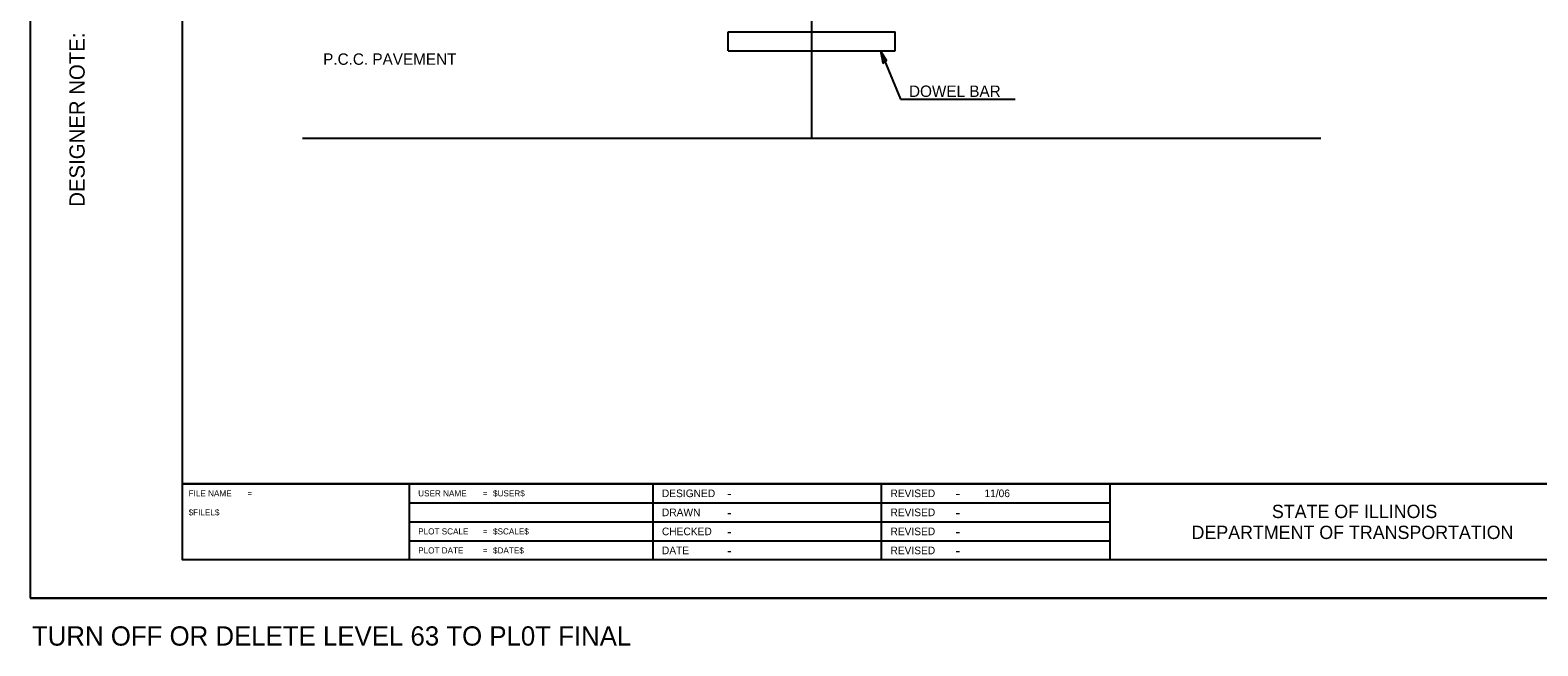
# Model space of a CAD drawing. Extents: x 101733 to 102413, y 98662 to 99115.
# Drawn here: x 101732.7 to 102128.6, y 98662.1 to 98823.9 of the extents above; entities that cross this region are included whole.
import ezdxf

# ---------------------------------------------------------------- set-up
doc = ezdxf.new("R2010")
doc.units = 0
for name, color, linetype in [('Design_PR_Roadway Notes', 7, 'Continuous'), ('Level 27', 7, 'Continuous'), ('Level 49', 7, 'Continuous'), ('Level 63', 7, 'Continuous'), ('Sheets_50 Reference Boundary', 7, 'Continuous'), ('Sheets_General Details', 7, 'Continuous'), ('Sheets_Printer Plotting Border', 7, 'Continuous'), ('Topo_EOP', 7, 'Continuous')]:
    doc.layers.add(name, color=color, linetype=linetype)

msp = doc.modelspace()

# ---------------------------------------------------------------- linework, layer by layer
at = {"layer": 'Design_PR_Roadway Notes'}
for p, q in [((101955.97, 98818.43), (101961.25, 98805.73)), ((101961.25, 98805.73), (101991.37, 98805.73))]:
    msp.add_line(p, q, dxfattribs=at)
msp.add_lwpolyline([(101956.61, 98815.1), (101957.09, 98815.59), (101957.62, 98815.92), (101956.88, 98817.01), (101955.97, 98818.43), (101956.35, 98816.67)], close=True, dxfattribs=at)
at = {"layer": 'Level 27'}
msp.add_line((101937.95, 98795.49), (101937.95, 98855.34), dxfattribs=at)
at = {"layer": 'Level 49'}
for p, q in [((101916, 98823.42), (101959.89, 98823.42)), ((101916, 98818.43), (101916, 98823.42)), ((101959.89, 98818.43), (101959.89, 98823.42)), ((101916, 98818.43), (101959.89, 98818.43))]:
    msp.add_line(p, q, dxfattribs=at)
at = {"layer": 'Sheets_50 Reference Boundary'}
msp.add_lwpolyline([(101772.74, 99104.65), (102402.74, 99104.65), (102402.74, 98704.65), (101772.74, 98704.65)], close=True, dxfattribs=at)
at = {"layer": 'Sheets_General Details'}
for p, q in [((101732.74, 99114.65), (101732.74, 98674.65)), ((101772.74, 98704.65), (102402.74, 98704.65)), ((101832.22, 98704.65), (101832.22, 98684.65)), ((101896.22, 98704.65), (101896.22, 98684.65)), ((101956.22, 98704.65), (101956.22, 98684.65)), ((102016.22, 98704.65), (102016.22, 98684.65)), ((101832.22, 98699.65), (102016.22, 98699.65)), ((101832.22, 98694.65), (102016.22, 98694.65)), ((101832.22, 98689.65), (102016.22, 98689.65)), ((102412.74, 98674.65), (101732.74, 98674.65))]:
    msp.add_line(p, q, dxfattribs=at)
msp.add_lwpolyline([(101772.74, 99104.65), (102402.74, 99104.65), (102402.74, 98684.65), (101772.74, 98684.65)], close=True, dxfattribs=at)
at = {"layer": 'Sheets_Printer Plotting Border'}
msp.add_lwpolyline([(101732.74, 98674.65), (102412.74, 98674.65), (102412.74, 99114.65), (101732.74, 99114.65)], close=True, dxfattribs=at)
at = {"layer": 'Topo_EOP'}
for p, q in [((101804.28, 98795.49), (101937.95, 98795.49)), ((101937.95, 98795.49), (102071.61, 98795.49))]:
    msp.add_line(p, q, dxfattribs=at)

# ---------------------------------------------------------------- texts
at = {"layer": 'Design_PR_Roadway Notes'}
for s, height, p in [('P.C.C. PAVEMENT', 3.0005, (101809.67, 98814.75)), ('DOWEL BAR', 3, (101963.49, 98806.31))]:
    msp.add_text(s, height=height, dxfattribs=at).set_placement(p)
at = {"layer": 'Level 63'}
msp.add_text('DESIGNER NOTE:', height=4, rotation=90, dxfattribs=at).set_placement((101747.05, 98777.45))
msp.add_text('TURN OFF OR DELETE LEVEL 63 TO PL0T FINAL', height=5.0659, dxfattribs=at).set_placement((101733.22, 98662.14))
at = {"layer": 'Sheets_General Details'}
for s, p in [('FILE NAME', (101774.34, 98701.35)), ('=', (101789.79, 98701.35)), ('USER NAME', (101834.62, 98701.35)), ('=', (101851.58, 98701.35)), ('$USER$', (101854.27, 98701.35)), ('$FILEL$', (101774.34, 98696.35)), ('PLOT SCALE', (101834.62, 98691.35)), ('=', (101851.58, 98691.35)), ('$SCALE$', (101854.27, 98691.35)), ('PLOT DATE', (101834.62, 98686.35)), ('=', (101851.58, 98686.35)), ('$DATE$', (101854.27, 98686.35))]:
    msp.add_text(s, height=1.6, rotation=360, dxfattribs=at).set_placement(p)
for s, height, p in [('DESIGNED', 2, (101898.62, 98701.15)), ('-', 2.8, (101915.7, 98700.75)), ('REVISED', 2, (101958.62, 98701.15)), ('-', 2.8, (101975.7, 98700.75)), ('11/06', 2, (101983.3, 98701.15)), ('DRAWN', 2, (101898.62, 98696.15)), ('-', 2.8, (101915.7, 98695.75)), ('REVISED', 2, (101958.62, 98696.15)), ('-', 2.8, (101975.7, 98695.75)), ('STATE OF ILLINOIS', 3.5, (102058.77, 98695.65)), ('CHECKED', 2, (101898.62, 98691.15)), ('-', 2.8, (101915.7, 98690.75)), ('REVISED', 2, (101958.62, 98691.15)), ('-', 2.8, (101975.7, 98690.75)), ('DEPARTMENT OF TRANSPORTATION', 3.5, (102037.67, 98690.15)), ('DATE', 2, (101898.62, 98686.15)), ('REVISED', 2, (101958.62, 98686.15)), ('-', 2.8, (101915.7, 98685.75)), ('-', 2.8, (101975.7, 98685.75))]:
    msp.add_text(s, height=height, dxfattribs=at).set_placement(p)

doc.saveas('drawing.dxf')
